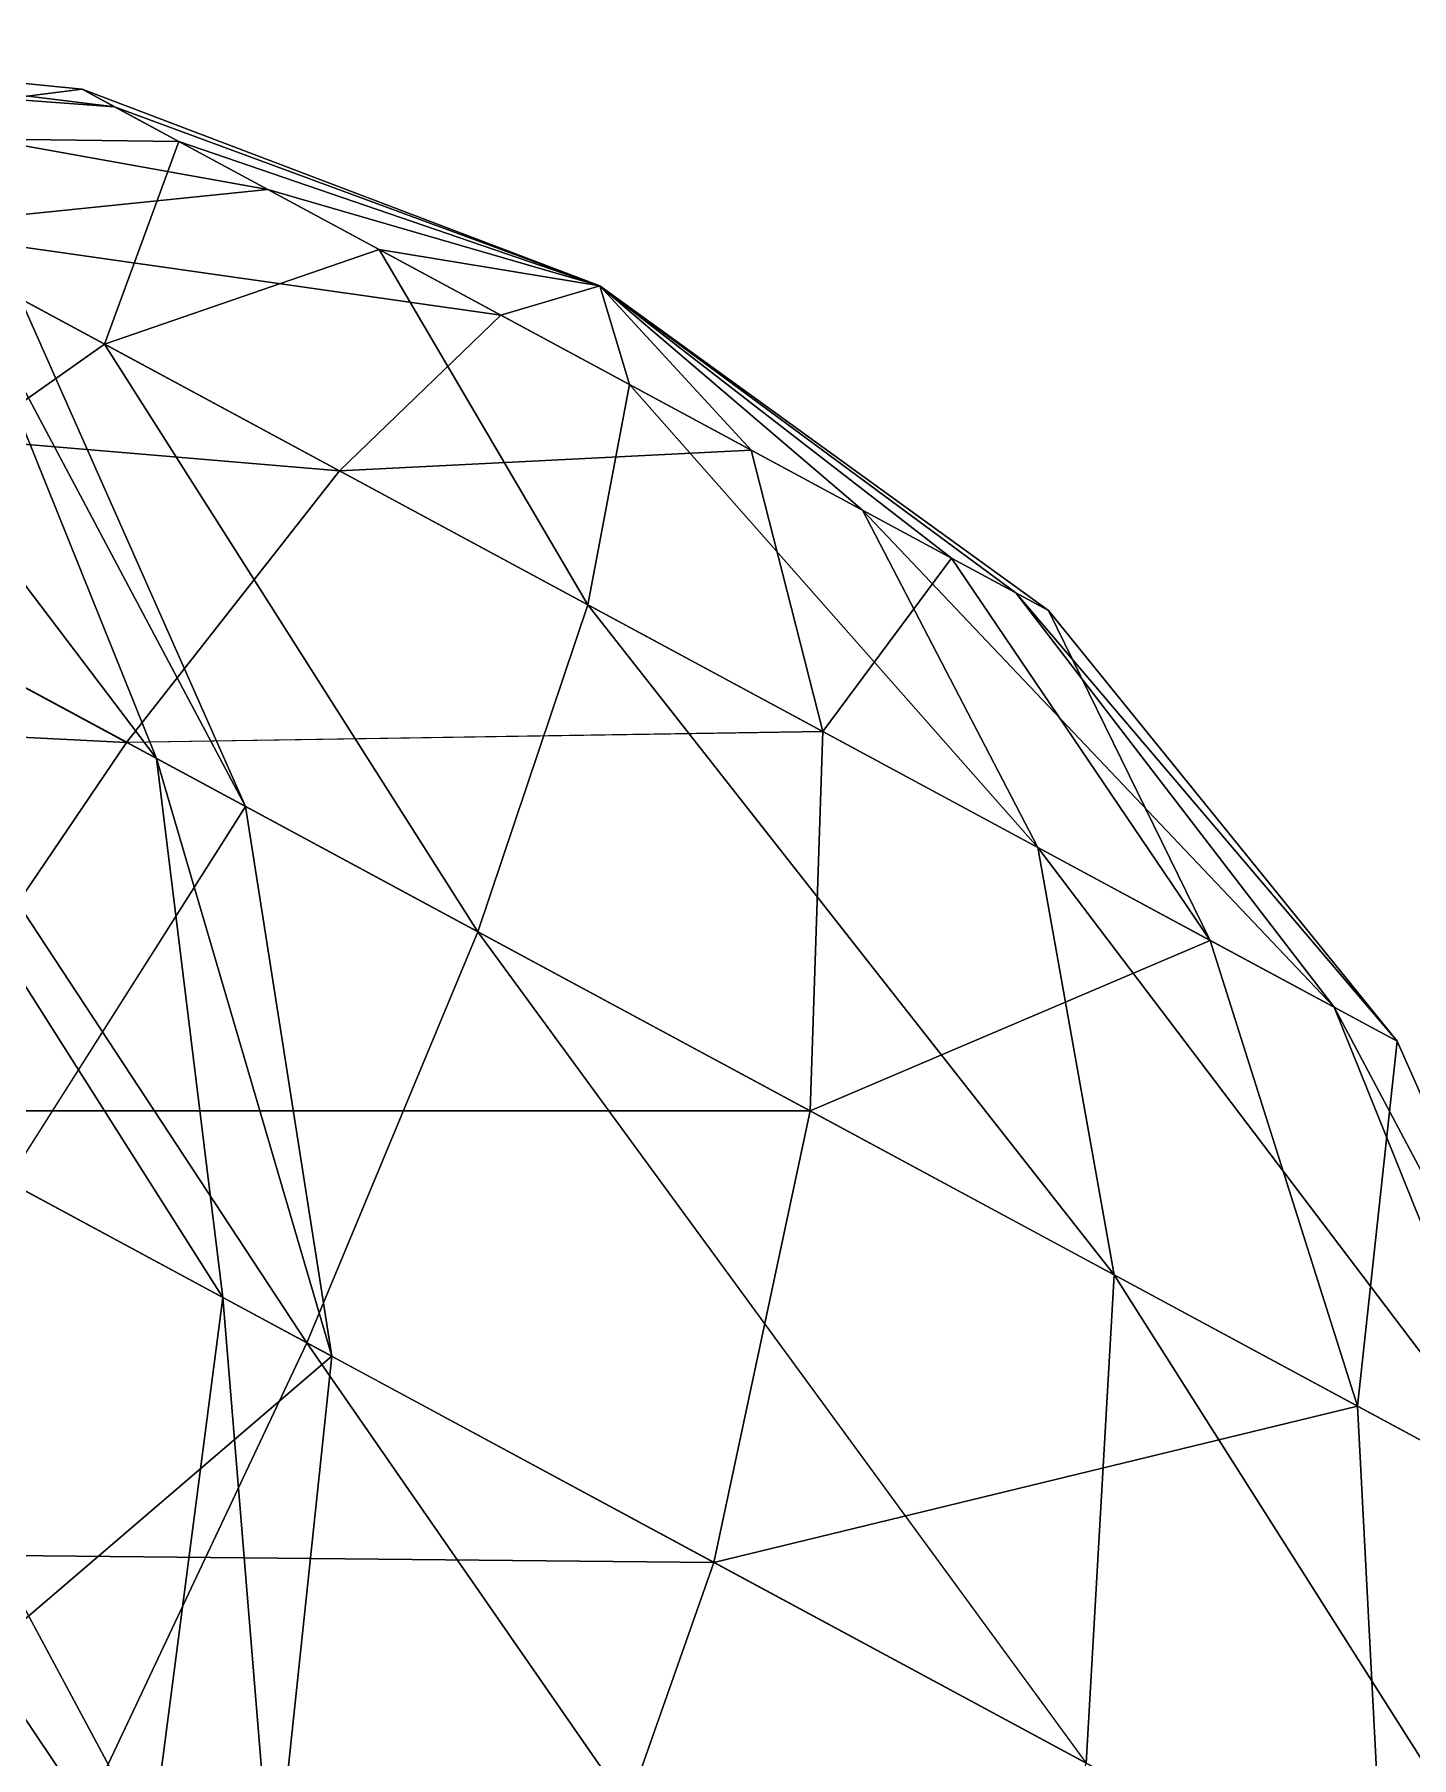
# Model space of a CAD drawing. Header units: metres. Extents: x -386 to 289, y -317 to 299.
# Drawn here: x 23.02 to 42.32, y -106.4 to -82.24 of the extents above; entities that cross this region are included whole.
import ezdxf

# ---------------------------------------------------------------- set-up
doc = ezdxf.new("R2010")
doc.units = ezdxf.units.M

msp = doc.modelspace()

# ---------------------------------------------------------------- linework, layer by layer
for points in [[(24.143612, -83.25152, -622.54803), (16.834349, -82.713104, -625.30817), (15.951291, -82.23663, -617.6087), (15.951391, -82.236534, -617.6086)], [(24.143612, -83.25152, -622.54803), (15.951291, -82.23663, -617.6087), (23.686506, -83.004875, -618.5625), (23.686605, -83.004776, -618.5624)], [(23.686506, -83.004875, -618.5625), (15.951291, -82.23663, -617.6087), (18.57455, -83.65207, -610.4391), (18.57465, -83.65197, -610.43896)], [(26.293238, -84.41139, -625.7399), (20.987106, -84.95381, -631.4744), (16.834349, -82.713104, -625.30817), (16.834448, -82.713005, -625.30804)], [(26.293238, -84.41139, -625.7399), (16.834349, -82.713104, -625.30817), (24.143612, -83.25152, -622.54803), (24.143711, -83.25142, -622.5479)], [(23.686506, -83.004875, -618.5625), (18.57455, -83.65207, -610.4391), (25.044405, -83.737564, -614.8512), (25.044504, -83.737465, -614.8511)], [(30.9456, -85.76013, -619.58606), (24.143612, -83.25152, -622.54803), (23.686506, -83.004875, -618.5625), (23.686605, -83.004776, -618.5624)], [(30.9456, -85.76013, -619.58606), (23.686506, -83.004875, -618.5625), (25.044405, -83.737564, -614.8512), (25.044504, -83.737465, -614.8511)], [(17.78651, -83.22685, -439.41513), (18.856997, -89.22175, -434.4908), (24.72988, -92.39059, -443.21118), (24.729979, -92.39049, -443.2111)], [(17.78651, -83.22685, -439.41513), (24.72988, -92.39059, -443.21118), (21.939266, -85.46756, -445.58136), (21.939365, -85.46746, -445.58127)], [(30.9456, -85.76013, -619.58606), (26.293238, -84.41139, -625.7399), (24.143612, -83.25152, -622.54803), (24.143711, -83.25142, -622.5479)], [(18.57455, -83.65207, -610.4391), (19.651417, -89.650406, -599.977), (24.001223, -86.58014, -605.72034), (24.001322, -86.58004, -605.7202)], [(25.044405, -83.737564, -614.8512), (18.57455, -83.65207, -610.4391), (24.001223, -86.58014, -605.72034), (24.001322, -86.58004, -605.7202)], [(25.044405, -83.737564, -614.8512), (24.001223, -86.58014, -605.72034), (27.853458, -85.25324, -612.4086), (27.853558, -85.25314, -612.4085)], [(30.9456, -85.76013, -619.58606), (25.044405, -83.737564, -614.8512), (27.853458, -85.25324, -612.4086), (27.853558, -85.25314, -612.4085)], [(29.559397, -86.17372, -627.2829), (20.987106, -84.95381, -631.4744), (26.293238, -84.41139, -625.7399), (26.293337, -84.41129, -625.7398)], [(30.9456, -85.76013, -619.58606), (29.559397, -86.17372, -627.2829), (26.293238, -84.41139, -625.7399), (26.293337, -84.41129, -625.7398)], [(26.293238, -84.41139, -625.7399), (26.293238, -84.41139, -625.7399), (29.559397, -86.17372, -627.2829), (29.559496, -86.17362, -627.2828)], [(27.29684, -88.35836, -634.45514), (15.388812, -87.350426, -636.3987), (20.987106, -84.95381, -631.4744), (20.987206, -84.95371, -631.4743)], [(29.559397, -86.17372, -627.2829), (27.29684, -88.35836, -634.45514), (20.987106, -84.95381, -631.4744), (20.987206, -84.95371, -631.4743)], [(20.987106, -84.95381, -631.4744), (20.987106, -84.95381, -631.4744), (27.29684, -88.35836, -634.45514), (27.29694, -88.35826, -634.455)], [(27.853458, -85.25324, -612.4086), (24.001223, -86.58014, -605.72034), (30.777239, -90.23628, -604.717), (30.777338, -90.23618, -604.71686)], [(27.853458, -85.25324, -612.4086), (30.777239, -90.23628, -604.717), (31.360985, -87.1458, -611.8892), (31.361084, -87.1457, -611.8891)], [(30.9456, -85.76013, -619.58606), (27.853458, -85.25324, -612.4086), (31.360985, -87.1458, -611.8892), (31.361084, -87.1457, -611.8891)], [(21.939266, -85.46756, -445.58136), (24.72988, -92.39059, -443.21118), (25.97871, -93.06442, -454.09988), (25.97881, -93.06432, -454.0998)], [(21.939266, -85.46756, -445.58136), (25.97871, -93.06442, -454.09988), (22.822327, -85.94404, -453.28082), (22.822426, -85.94394, -453.28073)], [(30.9456, -85.76013, -619.58606), (33.06692, -88.06628, -626.7635), (29.559397, -86.17372, -627.2829), (29.559496, -86.17362, -627.2828)], [(30.9456, -85.76013, -619.58606), (31.360985, -87.1458, -611.8892), (34.627144, -88.90813, -613.4322), (34.627243, -88.90803, -613.43207)], [(30.9456, -85.76013, -619.58606), (34.627144, -88.90813, -613.4322), (36.776768, -90.068, -616.6241), (36.776867, -90.0679, -616.62396)], [(30.9456, -85.76013, -619.58606), (36.776768, -90.068, -616.6241), (37.23387, -90.314644, -620.6096), (37.23397, -90.314545, -620.6095)], [(30.9456, -85.76013, -619.58606), (37.23387, -90.314644, -620.6096), (35.875977, -89.581955, -624.32086), (35.876076, -89.581856, -624.32074)], [(30.9456, -85.76013, -619.58606), (35.875977, -89.581955, -624.32086), (33.06692, -88.06628, -626.7635), (33.06702, -88.06618, -626.76337)], [(22.822327, -85.94404, -453.28082), (25.97871, -93.06442, -454.09988), (22.268866, -91.0627, -464.23926), (22.268965, -91.0626, -464.23917)], [(33.06692, -88.06628, -626.7635), (27.29684, -88.35836, -634.45514), (29.559397, -86.17372, -627.2829), (29.559496, -86.17362, -627.2828)], [(24.001223, -86.58014, -605.72034), (19.651417, -89.650406, -599.977), (29.234146, -94.82096, -598.558), (29.234245, -94.82086, -598.55786)], [(24.001223, -86.58014, -605.72034), (29.234146, -94.82096, -598.558), (30.777239, -90.23628, -604.717), (30.777338, -90.23618, -604.71686)], [(31.360985, -87.1458, -611.8892), (30.777239, -90.23628, -604.717), (37.08697, -93.64082, -607.6977), (37.08707, -93.640724, -607.6976)], [(31.360985, -87.1458, -611.8892), (37.08697, -93.64082, -607.6977), (34.627144, -88.90813, -613.4322), (34.627243, -88.90803, -613.43207)], [(24.312122, -92.165184, -640.61414), (9.879865, -91.437904, -640.17725), (15.388812, -87.350426, -636.3987), (15.388912, -87.35033, -636.39856)], [(27.29684, -88.35836, -634.45514), (24.312122, -92.165184, -640.61414), (15.388812, -87.350426, -636.3987), (15.388912, -87.35033, -636.39856)], [(15.388812, -87.350426, -636.3987), (15.388812, -87.350426, -636.3987), (24.312122, -92.165184, -640.61414), (24.312222, -92.165085, -640.614)], [(33.06692, -88.06628, -626.7635), (34.072857, -92.014496, -633.4518), (27.29684, -88.35836, -634.45514), (27.29694, -88.35826, -634.455)], [(35.875977, -89.581955, -624.32086), (34.072857, -92.014496, -633.4518), (33.06692, -88.06628, -626.7635), (33.06702, -88.06618, -626.76337)], [(34.072857, -92.014496, -633.4518), (24.312122, -92.165184, -640.61414), (27.29684, -88.35836, -634.45514), (27.29694, -88.35826, -634.455)], [(34.627144, -88.90813, -613.4322), (37.08697, -93.64082, -607.6977), (41.239727, -95.88153, -613.86395), (41.239826, -95.88143, -613.86383)], [(34.627144, -88.90813, -613.4322), (41.239727, -95.88153, -613.86395), (36.776768, -90.068, -616.6241), (36.776867, -90.0679, -616.62396)], [(18.856997, -89.22175, -434.4908), (18.465185, -96.07029, -430.71228), (25.65797, -99.95131, -441.3925), (25.65807, -99.95121, -441.3924)], [(18.856997, -89.22175, -434.4908), (25.65797, -99.95131, -441.3925), (24.72988, -92.39059, -443.21118), (24.729979, -92.39049, -443.2111)], [(19.651417, -89.650406, -599.977), (15.100467, -94.25479, -595.56995), (26.836868, -100.58741, -593.83203), (26.836967, -100.58731, -593.8319)], [(19.651417, -89.650406, -599.977), (26.836868, -100.58741, -593.83203), (29.234146, -94.82096, -598.558), (29.234245, -94.82086, -598.55786)], [(35.875977, -89.581955, -624.32086), (39.499527, -94.94257, -628.73303), (34.072857, -92.014496, -633.4518), (34.072956, -92.0144, -633.45166)], [(37.23387, -90.314644, -620.6096), (39.499527, -94.94257, -628.73303), (35.875977, -89.581955, -624.32086), (35.876076, -89.581856, -624.32074)], [(36.776768, -90.068, -616.6241), (41.239727, -95.88153, -613.86395), (42.122787, -96.35801, -621.5634), (42.122887, -96.35791, -621.5633)], [(36.776768, -90.068, -616.6241), (42.122787, -96.35801, -621.5634), (37.23387, -90.314644, -620.6096), (37.23397, -90.314545, -620.6095)], [(30.777239, -90.23628, -604.717), (29.234146, -94.82096, -598.558), (38.157455, -99.63572, -602.77344), (38.157555, -99.63562, -602.7733)], [(30.777239, -90.23628, -604.717), (38.157455, -99.63572, -602.77344), (37.08697, -93.64082, -607.6977), (37.08707, -93.640724, -607.6976)], [(37.23387, -90.314644, -620.6096), (42.122787, -96.35801, -621.5634), (39.499527, -94.94257, -628.73303), (39.499626, -94.942474, -628.7329)], [(25.97871, -93.06442, -454.09988), (22.643854, -98.32498, -467.1465), (22.268866, -91.0627, -464.23926), (22.268965, -91.0626, -464.23917)], [(24.312122, -92.165184, -640.61414), (20.808643, -97.334755, -645.3401), (9.879865, -91.437904, -640.17725), (9.879965, -91.437805, -640.1771)], [(34.072857, -92.014496, -633.4518), (33.89485, -97.33575, -639.1951), (24.312122, -92.165184, -640.61414), (24.312222, -92.165085, -640.614)], [(39.499527, -94.94257, -628.73303), (33.89485, -97.33575, -639.1951), (34.072857, -92.014496, -633.4518), (34.072956, -92.0144, -633.45166)], [(33.89485, -97.33575, -639.1951), (20.808643, -97.334755, -645.3401), (24.312122, -92.165184, -640.61414), (24.312222, -92.165085, -640.614)], [(24.72988, -92.39059, -443.21118), (25.65797, -99.95131, -441.3925), (27.18747, -100.77658, -454.72836), (27.187569, -100.77648, -454.72827)], [(24.72988, -92.39059, -443.21118), (27.18747, -100.77658, -454.72836), (25.97871, -93.06442, -454.09988), (25.97881, -93.06432, -454.0998)], [(25.97871, -93.06442, -454.09988), (27.18747, -100.77658, -454.72836), (22.643854, -98.32498, -467.1465), (22.643953, -98.32488, -467.14642)], [(37.08697, -93.64082, -607.6977), (38.157455, -99.63572, -602.77344), (44.030342, -102.80456, -611.4938), (44.03044, -102.80446, -611.49365)], [(37.08697, -93.64082, -607.6977), (44.030342, -102.80456, -611.4938), (41.239727, -95.88153, -613.86395), (41.239826, -95.88143, -613.86383)], [(15.100467, -94.25479, -595.56995), (10.658516, -100.07953, -592.7996), (23.748768, -107.142654, -590.86115), (23.748867, -107.142555, -590.861)], [(15.100467, -94.25479, -595.56995), (23.748768, -107.142654, -590.86115), (26.836868, -100.58741, -593.83203), (26.836967, -100.58731, -593.8319)], [(29.234146, -94.82096, -598.558), (26.836868, -100.58741, -593.83203), (37.765648, -106.48426, -598.9949), (37.765747, -106.48416, -598.99475)], [(29.234146, -94.82096, -598.558), (37.765648, -106.48426, -598.9949), (38.157455, -99.63572, -602.77344), (38.157555, -99.63562, -602.7733)], [(39.499527, -94.94257, -628.73303), (41.56933, -101.47667, -632.52185), (33.89485, -97.33575, -639.1951), (33.89495, -97.33565, -639.195)], [(42.122787, -96.35801, -621.5634), (41.56933, -101.47667, -632.52185), (39.499527, -94.94257, -628.73303), (39.499626, -94.942474, -628.7329)], [(41.239727, -95.88153, -613.86395), (44.030342, -102.80456, -611.4938), (45.27917, -103.47839, -622.38245), (45.27927, -103.478294, -622.3823)], [(41.239727, -95.88153, -613.86395), (45.27917, -103.47839, -622.38245), (42.122787, -96.35801, -621.5634), (42.122887, -96.35791, -621.5633)], [(18.465185, -96.07029, -430.71228), (16.637775, -103.30576, -428.33698), (24.660282, -107.634476, -440.2492), (24.660381, -107.63438, -440.2491)], [(18.465185, -96.07029, -430.71228), (24.660282, -107.634476, -440.2492), (25.65797, -99.95131, -441.3925), (25.65807, -99.95121, -441.3924)], [(42.122787, -96.35801, -621.5634), (45.27917, -103.47839, -622.38245), (41.56933, -101.47667, -632.52185), (41.569427, -101.47657, -632.5217)], [(32.545044, -103.66737, -643.6022), (17.02516, -103.514786, -648.311), (20.808643, -97.334755, -645.3401), (20.808743, -97.334656, -645.33997)], [(33.89485, -97.33575, -639.1951), (32.545044, -103.66737, -643.6022), (20.808643, -97.334755, -645.3401), (20.808743, -97.334656, -645.33997)], [(41.56933, -101.47667, -632.52185), (32.545044, -103.66737, -643.6022), (33.89485, -97.33575, -639.1951), (33.89495, -97.33565, -639.195)], [(27.18747, -100.77658, -454.72836), (21.298477, -105.82054, -468.9741), (22.643854, -98.32498, -467.1465), (22.643953, -98.32488, -467.14642)], [(38.157455, -99.63572, -602.77344), (37.765648, -106.48426, -598.9949), (44.95843, -110.36528, -609.67505), (44.95853, -110.36518, -609.6749)], [(38.157455, -99.63572, -602.77344), (44.95843, -110.36528, -609.67505), (44.030342, -102.80456, -611.4938), (44.03044, -102.80446, -611.49365)], [(25.65797, -99.95131, -441.3925), (24.660282, -107.634476, -440.2492), (26.36622, -108.55495, -455.12344), (26.36632, -108.55485, -455.12335)], [(25.65797, -99.95131, -441.3925), (26.36622, -108.55495, -455.12344), (27.18747, -100.77658, -454.72836), (27.187569, -100.77648, -454.72827)], [(10.658516, -100.07953, -592.7996), (20.180305, -114.039955, -589.84784), (23.748768, -107.142654, -590.86115), (23.748867, -107.142555, -590.861)], [(27.18747, -100.77658, -454.72836), (26.36622, -108.55495, -455.12344), (21.298477, -105.82054, -468.9741), (21.298576, -105.82044, -468.974)], [(26.836868, -100.58741, -593.83203), (23.748768, -107.142654, -590.86115), (35.938236, -113.719734, -596.61957), (35.938335, -113.719635, -596.61945)], [(26.836868, -100.58741, -593.83203), (35.938236, -113.719734, -596.61957), (37.765648, -106.48426, -598.9949), (37.765747, -106.48416, -598.99475)], [(41.56933, -101.47667, -632.52185), (41.944313, -108.73895, -635.42914), (32.545044, -103.66737, -643.6022), (32.545143, -103.667274, -643.60205)], [(45.27917, -103.47839, -622.38245), (41.944313, -108.73895, -635.42914), (41.56933, -101.47667, -632.52185), (41.569427, -101.47657, -632.5217)], [(16.637775, -103.30576, -428.33698), (21.804821, -114.91649, -439.85925), (24.660282, -107.634476, -440.2492), (24.660381, -107.63438, -440.2491)], [(30.115412, -110.57791, -646.3725), (13.21951, -110.28411, -649.3243), (17.02516, -103.514786, -648.311), (17.025259, -103.51469, -648.31085)], [(32.545044, -103.66737, -643.6022), (30.115412, -110.57791, -646.3725), (17.02516, -103.514786, -648.311), (17.025259, -103.51469, -648.31085)], [(41.944313, -108.73895, -635.42914), (30.115412, -110.57791, -646.3725), (32.545044, -103.66737, -643.6022), (32.545143, -103.667274, -643.60205)], [(45.27917, -103.47839, -622.38245), (46.48793, -111.19055, -623.0109), (41.944313, -108.73895, -635.42914), (41.944412, -108.73885, -635.429)], [(26.36622, -108.55495, -455.12344), (18.32442, -113.03857, -469.59744), (21.298477, -105.82054, -468.9741), (21.298576, -105.82044, -468.974)]]:
    msp.add_3dface(points)

doc.saveas('drawing.dxf')
